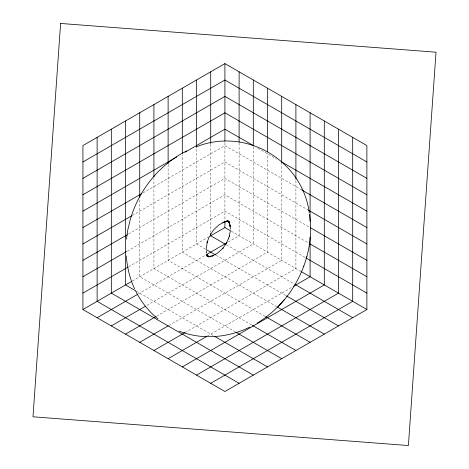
<?xml version="1.0" encoding="UTF-8"?>
<svg xmlns="http://www.w3.org/2000/svg" width="469" height="469" viewBox="0 0 469 469"><rect width="100%" height="100%" fill="white"/><g stroke="black" fill="none" stroke-linecap="round" stroke-linejoin="round"><path stroke-width="0.35" stroke-dasharray="2.35 1.76" d="M143.145 192.788L224.909 145.578L301.608 189.863M132.369 215.406L224.909 161.975L307.945 209.913M128.565 233.996L224.909 178.372L309.845 227.406M127.298 251.12L224.909 194.764L308.579 243.071M128.565 266.785L224.909 211.161L305.407 257.633M132.369 280.984L208.429 237.068M138.326 293.94L206.149 254.778M228.333 241.975L239.108 235.749L239.108 142.799M146.82 305.43L253.307 243.95L253.307 146.604M156.582 316.188L267.506 252.146L267.506 153.34M168.875 325.48L281.705 260.342L281.705 163.001M184.979 332.58L295.904 268.544L295.904 179.979M207.415 336.021L291.718 287.35M257.868 148.216L276.886 159.19M231.246 231.211L300.969 271.469M226.556 244.9L294.38 284.056M205.387 249.074L196.511 243.95L196.511 148.069M216.162 255.294L285.885 295.546M276.757 306.673L182.312 252.146L182.312 154.799M265.096 316.335L168.119 260.342L168.119 164.461M251.531 324.9L153.92 268.544L153.92 178.513M235.432 331.999L139.721 276.739L139.721 198.422M136.297 291.155L213.63 335.804M224.909 142.652L224.909 220.969M210.71 144.264L210.71 232.091"/><path stroke-width="0.7" d="M206.307 248.629L207.321 241.682L207.058 242.573L209.057 237.138M126.472 239.155L127.808 229.851L130.03 220.506C135.172 202.039 145.103 185.003 158.545 171.349C166.8 163.095 176.268 156.042 186.75 150.866M230.197 231.416L229.306 236.229L229.587 235.35L228.479 238.785L228.673 238.205L226.175 243.511L222.711 248.47L223.133 248.001L217.722 253.037L211.771 256.244L213.635 255.476L208.043 256.731L210.845 256.449L207.263 256.326L210.071 256.76L206.735 255.834L209.221 256.877M257.147 323.153C267.342 316.968 276.399 309.048 284.114 299.978L284.536 299.503C303.894 276.141 314.078 244.654 309.487 214.421M306.585 257.475L306.867 256.596M303.642 266.615L303.836 266.034M210.464 234.441L213.917 229.499L218.853 224.95L224.78 221.755L222.828 222.511L228.38 221.262L225.847 221.503L228.866 221.573M278.123 306.579L284.536 299.503M224.909 63.608L82.925 145.578L82.925 309.528L224.909 391.498L366.893 309.528L366.893 145.578L224.909 63.608L224.909 141.187M82.925 161.975L224.909 80L366.893 161.975M82.925 178.367L224.909 96.397L366.893 178.367M82.925 194.764L224.909 112.789L366.893 194.764M82.925 211.156L176.737 156.998M184.979 152.237L224.909 129.186L253.436 145.654M82.925 227.553L141.873 193.521M82.925 243.95L131.736 215.769M82.925 260.342L127.298 234.729M82.925 276.739L126.665 251.49M82.925 293.131L127.931 267.148M82.925 309.528L131.736 281.347M209.063 236.704L224.909 227.553L230.613 230.848M97.124 317.724L137.693 294.303M206.782 254.415L227.066 242.702M111.323 325.92L145.554 306.163M125.522 334.121L155.948 316.552M139.721 342.317L168.242 325.849M153.92 350.513L184.979 332.58M168.119 358.709L206.782 336.39M293.617 286.254L310.097 276.739L310.097 237.214M182.312 366.91L324.296 284.935L324.296 120.984M196.511 375.106L338.495 293.131L338.495 129.186M210.71 383.302L352.694 301.333L352.694 137.382M249.954 327.04C228.151 337.821 201.858 340.166 179.058 331.091M196.394 146.797C245.522 126.999 302.089 159.988 309.223 212.434M228.725 221.52L226.603 221.204L229.353 222.253M229.306 221.866L226.785 220.811L228.356 221.585M209.321 256.877L206.776 255.359L208.406 256.602M281.324 161.752L366.893 211.156M301.608 189.863L366.893 227.553M308.579 210.282L366.893 243.95M310.478 227.776L366.893 260.342M309.212 243.434L366.893 276.739M306.04 258.003L366.893 293.131M301.608 271.832L366.893 309.528M225.923 244.537L210.71 235.749L210.71 233.556M295.013 284.425L352.694 317.724M206.02 249.438L215.529 254.925M286.518 295.916L338.495 325.92M277.39 307.037L324.296 334.121M265.73 316.698L310.097 342.317M252.164 325.263L295.904 350.513M236.065 332.363L281.705 358.709M135.664 290.792L125.522 284.935L125.522 120.984M214.896 336.537L267.506 366.91M253.307 375.106L111.323 293.131L111.323 129.186M239.108 383.302L97.124 301.333L97.124 137.382M229.318 222.183L227.172 220.553L229.546 222.886L227.77 220.67L229.704 223.754L228.55 221.186L230.279 226.767L230.015 224.78L230.32 229.247M157.918 318.826C148.591 311.346 141.058 301.743 135.676 291.091M208.201 256.297L207.116 255.095L208.453 256.772M208.541 256.83L206.952 254.245L208.013 256.555L207.28 254.814M134.615 288.775C129.708 278.475 127.199 267.213 126.243 255.881M206.712 252.996L206.372 250.985M310.097 112.789L310.097 221.11M295.904 104.593L295.904 179.246M281.705 96.397L281.705 162.268M267.506 88.195L267.506 151.874M253.307 80L253.307 145.871M239.108 71.804L239.108 142.066M224.909 221.696L224.909 227.553M210.71 71.804L210.71 143.532M196.511 80L196.511 147.336M182.312 88.195L182.312 153.34M168.119 96.397L168.119 163.734M153.92 104.593L153.92 177.053M139.721 112.789L139.721 196.962M60.607 23.45L32.988 416.794L408.393 445.55L436.012 52.206L60.607 23.45"/></g></svg>
